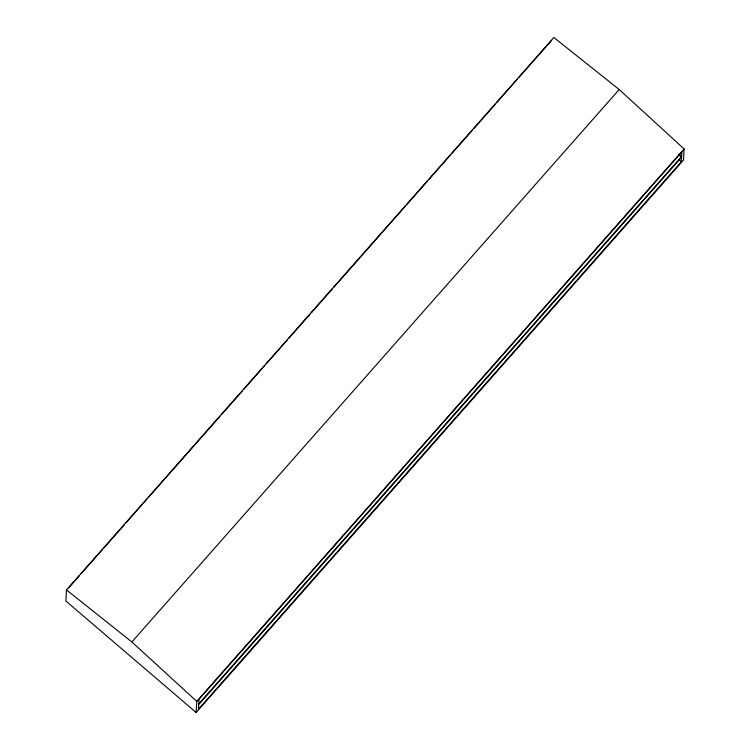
<?xml version="1.0" encoding="UTF-8"?>
<svg xmlns="http://www.w3.org/2000/svg" width="750" height="750" viewBox="0 0 750 750"><rect width="100%" height="100%" fill="white"/><g stroke="black" fill="none" stroke-linecap="round" stroke-linejoin="round"><path stroke-width="1.12" d="M66.516 589.941L65.878 601.041L196.153 712.5L683.484 160.059L684.122 148.959L619.2 89.531L553.847 37.5L66.516 589.941L131.869 641.972L196.791 701.4L196.153 712.5M681.572 157.247L198.675 704.663L198.412 709.247L681.309 161.831L681.572 157.247L678.909 154.969M681.619 156.506L681.881 151.847L198.984 699.263L198.713 703.922L681.619 156.506L678.956 154.228M68.709 587.794L79.566 575.494M81.112 573.741L102.047 550.012M103.594 548.259L124.519 524.531M126.075 522.778L147 499.05M148.547 497.297L219.863 416.456M221.409 414.694L242.344 390.975M243.891 389.213L264.816 365.494M266.372 363.731L287.297 340.012M288.844 338.25L309.778 314.531M311.325 312.769L332.25 289.05M333.806 287.288L405.113 206.447M406.669 204.694L427.594 180.966M429.141 179.213L450.075 155.484M451.622 153.731L472.547 130.003M474.103 128.25L495.028 104.522M496.575 102.769L517.509 79.041M519.056 77.287L551.616 40.378M131.869 641.972L619.2 89.531M196.791 701.4L684.122 148.959M678.647 159.562L681.309 161.831"/></g></svg>
